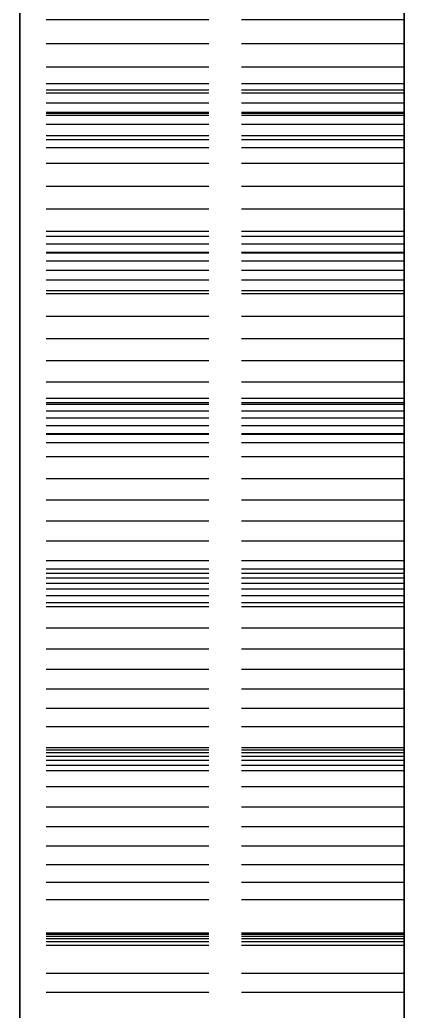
# Model space of a CAD drawing. Header units: millimetres. Extents: x -13 to 272, y -50 to 160.
# Drawn here: x 137.38 to 140.38, y 25.35 to 33.08 of the extents above; entities that cross this region are included whole.
import ezdxf

# ---------------------------------------------------------------- set-up
doc = ezdxf.new("R2010")
doc.units = ezdxf.units.MM
doc.linetypes.add('DASHED', pattern=[1.524, 1.27, -0.254])
doc.layers.add('HIDDEN', color=8, linetype='DASHED')
doc.layers.add('VISIBLE', color=7, linetype='CONTINUOUS')

msp = doc.modelspace()

# ---------------------------------------------------------------- linework, layer by layer
at = {"layer": 'HIDDEN'}
for points in [[(137.375, 41.02), (137.375, 40.23825), (137.375, 39.45651), (137.375, 38.67476), (137.375, 37.89302), (137.375, 37.11127), (137.375, 36.32952), (137.375, 35.54778), (137.375, 34.76603), (137.375, 33.98429), (137.375, 33.20254), (137.375, 32.42079), (137.375, 31.63905), (137.375, 30.8573), (137.375, 30.07556), (137.375, 29.29381), (137.375, 28.51206), (137.375, 27.73032), (137.375, 26.94857), (137.375, 26.16683), (137.375, 25.38508), (137.375, 24.60333)], [(140.375, 41.02), (140.375, 40.23825), (140.375, 39.45651), (140.375, 38.67476), (140.375, 37.89302), (140.375, 37.11127), (140.375, 36.32952), (140.375, 35.54778), (140.375, 34.76603), (140.375, 33.98429), (140.375, 33.20254), (140.375, 32.42079), (140.375, 31.63905), (140.375, 30.8573), (140.375, 30.07556), (140.375, 29.29381), (140.375, 28.51206), (140.375, 27.73032), (140.375, 26.94857), (140.375, 26.16683), (140.375, 25.38508), (140.375, 24.60333)], [(137.375, 40.395), (137.375, 39.6331), (137.375, 38.87119), (137.375, 38.10929), (137.375, 37.34738), (137.375, 36.58548), (137.375, 35.82357), (137.375, 35.06167), (137.375, 34.29976), (137.375, 33.53786), (137.375, 32.77595), (137.375, 32.01405), (137.375, 31.25214), (137.375, 30.49024), (137.375, 29.72833), (137.375, 28.96643), (137.375, 28.20452), (137.375, 27.44262), (137.375, 26.68071), (137.375, 25.91881), (137.375, 25.1569)], [(137.375, 38.395), (137.375, 37.69659), (137.375, 36.99817), (137.375, 36.29976), (137.375, 35.60135), (137.375, 34.90294), (137.375, 34.20452), (137.375, 33.50611), (137.375, 32.8077), (137.375, 32.10929), (137.375, 31.41087), (137.375, 30.71246), (137.375, 30.01405), (137.375, 29.31563), (137.375, 28.61722), (137.375, 27.91881), (137.375, 27.2204), (137.375, 26.52198), (137.375, 25.82357), (137.375, 25.12516)], [(137.375, 33.08126), (137.375, 33.27103)], [(137.375, 33.27103), (137.375, 33.08126)], [(140.375, 33.08126), (140.375, 33.27103)], [(140.375, 33.27103), (140.375, 33.08126)], [(137.375, 25.12516), (137.375, 25.47437), (137.375, 25.82357), (137.375, 26.17278), (137.375, 26.52198), (137.375, 26.87119), (137.375, 27.2204), (137.375, 27.5696), (137.375, 27.91881), (137.375, 28.26802), (137.375, 28.61722), (137.375, 28.96643), (137.375, 29.31563), (137.375, 29.66484), (137.375, 30.01405), (137.375, 30.36325), (137.375, 30.71246), (137.375, 31.06167), (137.375, 31.41087), (137.375, 31.76008), (137.375, 32.10929), (137.375, 32.45849), (137.375, 32.8077), (137.375, 33.1569)], [(137.375, 25.1569), (137.375, 25.53786), (137.375, 25.91881), (137.375, 26.29976), (137.375, 26.68071), (137.375, 27.06167), (137.375, 27.44262), (137.375, 27.82357), (137.375, 28.20452), (137.375, 28.58548), (137.375, 28.96643), (137.375, 29.34738), (137.375, 29.72833), (137.375, 30.10929), (137.375, 30.49024), (137.375, 30.87119), (137.375, 31.25214), (137.375, 31.6331), (137.375, 32.01405), (137.375, 32.395), (137.375, 32.77595), (137.375, 33.1569)], [(137.375, 32.89479), (137.375, 33.08126)], [(137.375, 33.08126), (137.375, 32.89479)], [(140.375, 33.08126), (137.375, 33.08126)], [(140.375, 33.08126), (137.375, 33.08126)], [(140.375, 32.89479), (140.375, 33.08126)], [(140.375, 33.08126), (140.375, 32.89479)], [(137.375, 32.71181), (137.375, 32.89479)], [(137.375, 32.89479), (137.375, 32.71181)], [(140.375, 32.89479), (137.375, 32.89479)], [(140.375, 32.89479), (137.375, 32.89479)], [(140.375, 32.71181), (140.375, 32.89479)], [(140.375, 32.89479), (140.375, 32.71181)], [(137.375, 32.53255), (137.375, 32.71181)], [(137.375, 32.71181), (137.375, 32.53255)], [(140.375, 32.71181), (137.375, 32.71181)], [(140.375, 32.71181), (137.375, 32.71181)], [(140.375, 32.53255), (140.375, 32.71181)], [(140.375, 32.71181), (140.375, 32.53255)], [(137.375, 32.33404), (137.375, 32.58301)], [(137.375, 32.58301), (137.375, 32.50925)], [(137.375, 32.50925), (137.375, 32.58301)], [(137.375, 32.58301), (137.375, 32.33404)], [(140.375, 32.58301), (137.375, 32.58301)], [(140.375, 32.58301), (137.375, 32.58301)], [(140.375, 32.33404), (140.375, 32.58301)], [(140.375, 32.58301), (140.375, 32.50925)], [(140.375, 32.50925), (140.375, 32.58301)], [(140.375, 32.58301), (140.375, 32.33404)], [(137.375, 32.35728), (137.375, 32.53255)], [(137.375, 32.53255), (137.375, 32.35728)], [(140.375, 32.53255), (137.375, 32.53255)], [(140.375, 32.53255), (137.375, 32.53255)], [(137.375, 32.50925), (137.375, 32.43179)], [(137.375, 32.43179), (137.375, 32.50925)], [(140.375, 32.50925), (137.375, 32.50925)], [(140.375, 32.50925), (137.375, 32.50925)], [(140.375, 32.35728), (140.375, 32.53255)], [(140.375, 32.53255), (140.375, 32.35728)], [(140.375, 32.50925), (140.375, 32.43179)], [(140.375, 32.43179), (140.375, 32.50925)], [(137.375, 32.43179), (137.375, 32.35053)], [(137.375, 32.35053), (137.375, 32.43179)], [(140.375, 32.43179), (137.375, 32.43179)], [(140.375, 32.43179), (137.375, 32.43179)], [(140.375, 32.43179), (140.375, 32.35053)], [(140.375, 32.35053), (140.375, 32.43179)], [(137.375, 32.08239), (137.375, 32.35728)], [(137.375, 32.35728), (137.375, 32.08239)], [(140.375, 32.35728), (137.375, 32.35728)], [(140.375, 32.35728), (137.375, 32.35728)], [(137.375, 32.35053), (137.375, 32.26533)], [(137.375, 32.26533), (137.375, 32.35053)], [(140.375, 32.35053), (137.375, 32.35053)], [(140.375, 32.35053), (137.375, 32.35053)], [(137.375, 32.14627), (137.375, 32.33404)], [(137.375, 32.33404), (137.375, 32.14627)], [(140.375, 32.33404), (137.375, 32.33404)], [(140.375, 32.33404), (137.375, 32.33404)], [(140.375, 32.08239), (140.375, 32.35728)], [(140.375, 32.35728), (140.375, 32.08239)], [(140.375, 32.35053), (140.375, 32.26533)], [(140.375, 32.26533), (140.375, 32.35053)], [(140.375, 32.14627), (140.375, 32.33404)], [(140.375, 32.33404), (140.375, 32.14627)], [(137.375, 32.26533), (137.375, 32.17602)], [(137.375, 32.17602), (137.375, 32.26533)], [(140.375, 32.26533), (137.375, 32.26533)], [(140.375, 32.26533), (137.375, 32.26533)], [(140.375, 32.26533), (140.375, 32.17602)], [(140.375, 32.17602), (140.375, 32.26533)], [(137.375, 32.17602), (137.375, 32.08239)], [(137.375, 32.08239), (137.375, 32.17602)], [(140.375, 32.17602), (137.375, 32.17602)], [(140.375, 32.17602), (137.375, 32.17602)], [(140.375, 32.17602), (140.375, 32.08239)], [(140.375, 32.08239), (140.375, 32.17602)], [(137.375, 31.96191), (137.375, 32.14627)], [(137.375, 32.14627), (137.375, 31.96191)], [(140.375, 32.14627), (137.375, 32.14627)], [(140.375, 32.14627), (137.375, 32.14627)], [(140.375, 31.96191), (140.375, 32.14627)], [(140.375, 32.14627), (140.375, 31.96191)], [(140.375, 32.08239), (137.375, 32.08239)], [(140.375, 32.08239), (137.375, 32.08239)], [(137.375, 31.78111), (137.375, 31.96191)], [(137.375, 31.96191), (137.375, 31.78111)], [(140.375, 31.96191), (137.375, 31.96191)], [(140.375, 31.96191), (137.375, 31.96191)], [(140.375, 31.78111), (140.375, 31.96191)], [(140.375, 31.96191), (140.375, 31.78111)], [(137.375, 31.60408), (137.375, 31.78111)], [(137.375, 31.78111), (137.375, 31.60408)], [(140.375, 31.78111), (137.375, 31.78111)], [(140.375, 31.78111), (137.375, 31.78111)], [(140.375, 31.60408), (140.375, 31.78111)], [(140.375, 31.78111), (140.375, 31.60408)], [(137.375, 31.43105), (137.375, 31.60408)], [(137.375, 31.60408), (137.375, 31.43105)], [(140.375, 31.60408), (137.375, 31.60408)], [(140.375, 31.60408), (137.375, 31.60408)], [(140.375, 31.43105), (140.375, 31.60408)], [(140.375, 31.60408), (140.375, 31.43105)], [(137.375, 31.26232), (137.375, 31.43105)], [(137.375, 31.43105), (137.375, 31.26232)], [(140.375, 31.43105), (137.375, 31.43105)], [(140.375, 31.43105), (137.375, 31.43105)], [(140.375, 31.26232), (140.375, 31.43105)], [(140.375, 31.43105), (140.375, 31.26232)], [(137.375, 31.12648), (137.375, 31.39162)], [(137.375, 31.39162), (137.375, 31.33132)], [(137.375, 31.33132), (137.375, 31.39162)], [(137.375, 31.39162), (137.375, 31.12648)], [(140.375, 31.39162), (137.375, 31.39162)], [(140.375, 31.39162), (137.375, 31.39162)], [(137.375, 31.33132), (137.375, 31.26711)], [(137.375, 31.26711), (137.375, 31.33132)], [(140.375, 31.33132), (137.375, 31.33132)], [(140.375, 31.33132), (137.375, 31.33132)], [(140.375, 31.12648), (140.375, 31.39162)], [(140.375, 31.39162), (140.375, 31.33132)], [(140.375, 31.33132), (140.375, 31.39162)], [(140.375, 31.39162), (140.375, 31.12648)], [(140.375, 31.33132), (140.375, 31.26711)], [(140.375, 31.26711), (140.375, 31.33132)], [(137.375, 31.26711), (137.375, 31.19886)], [(137.375, 31.19886), (137.375, 31.26711)], [(140.375, 31.26711), (137.375, 31.26711)], [(140.375, 31.26711), (137.375, 31.26711)], [(137.375, 30.96824), (137.375, 31.26232)], [(137.375, 31.26232), (137.375, 30.96824)], [(140.375, 31.26232), (137.375, 31.26232)], [(140.375, 31.26232), (137.375, 31.26232)], [(140.375, 31.26711), (140.375, 31.19886)], [(140.375, 31.19886), (140.375, 31.26711)], [(140.375, 30.96824), (140.375, 31.26232)], [(140.375, 31.26232), (140.375, 30.96824)], [(137.375, 31.19886), (137.375, 31.12643)], [(137.375, 31.12643), (137.375, 31.19886)], [(140.375, 31.19886), (137.375, 31.19886)], [(140.375, 31.19886), (137.375, 31.19886)], [(140.375, 31.19886), (140.375, 31.12643)], [(140.375, 31.12643), (140.375, 31.19886)], [(137.375, 30.94477), (137.375, 31.12648)], [(137.375, 31.12648), (137.375, 30.94477)], [(140.375, 31.12648), (137.375, 31.12648)], [(140.375, 31.12648), (137.375, 31.12648)], [(137.375, 31.12643), (137.375, 31.04964)], [(137.375, 31.04964), (137.375, 31.12643)], [(140.375, 31.12643), (137.375, 31.12643)], [(140.375, 31.12643), (137.375, 31.12643)], [(140.375, 30.94477), (140.375, 31.12648)], [(140.375, 31.12648), (140.375, 30.94477)], [(140.375, 31.12643), (140.375, 31.04964)], [(140.375, 31.04964), (140.375, 31.12643)], [(137.375, 31.04964), (137.375, 30.96824)], [(137.375, 30.96824), (137.375, 31.04964)], [(140.375, 31.04964), (137.375, 31.04964)], [(140.375, 31.04964), (137.375, 31.04964)], [(140.375, 31.04964), (140.375, 30.96824)], [(140.375, 30.96824), (140.375, 31.04964)], [(140.375, 30.96824), (137.375, 30.96824)], [(140.375, 30.96824), (137.375, 30.96824)], [(137.375, 30.76671), (137.375, 30.94477)], [(137.375, 30.94477), (137.375, 30.76671)], [(140.375, 30.94477), (137.375, 30.94477)], [(140.375, 30.94477), (137.375, 30.94477)], [(140.375, 30.76671), (140.375, 30.94477)], [(140.375, 30.94477), (140.375, 30.76671)], [(137.375, 30.59247), (137.375, 30.76671)], [(137.375, 30.76671), (137.375, 30.59247)], [(140.375, 30.76671), (137.375, 30.76671)], [(140.375, 30.76671), (137.375, 30.76671)], [(140.375, 30.59247), (140.375, 30.76671)], [(140.375, 30.76671), (140.375, 30.59247)], [(137.375, 30.42225), (137.375, 30.59247)], [(137.375, 30.59247), (137.375, 30.42225)], [(140.375, 30.59247), (137.375, 30.59247)], [(140.375, 30.59247), (137.375, 30.59247)], [(140.375, 30.42225), (140.375, 30.59247)], [(140.375, 30.59247), (140.375, 30.42225)], [(137.375, 30.25629), (137.375, 30.42225)], [(137.375, 30.42225), (137.375, 30.25629)], [(140.375, 30.42225), (137.375, 30.42225)], [(140.375, 30.42225), (137.375, 30.42225)], [(140.375, 30.25629), (140.375, 30.42225)], [(140.375, 30.42225), (140.375, 30.25629)], [(137.375, 30.09492), (137.375, 30.25629)], [(137.375, 30.25629), (137.375, 30.09492)], [(140.375, 30.25629), (137.375, 30.25629)], [(140.375, 30.25629), (137.375, 30.25629)], [(140.375, 30.09492), (140.375, 30.25629)], [(140.375, 30.25629), (140.375, 30.09492)], [(137.375, 29.84715), (137.375, 30.12716)], [(137.375, 30.12716), (137.375, 30.08063)], [(137.375, 30.08063), (137.375, 30.12716)], [(137.375, 30.12716), (137.375, 29.84715)], [(140.375, 30.12716), (137.375, 30.12716)], [(140.375, 30.12716), (137.375, 30.12716)], [(137.375, 29.78309), (137.375, 30.09492)], [(137.375, 30.09492), (137.375, 29.78309)], [(140.375, 30.09492), (137.375, 30.09492)], [(140.375, 30.09492), (137.375, 30.09492)], [(137.375, 30.08063), (137.375, 30.02997)], [(137.375, 30.02997), (137.375, 30.08063)], [(140.375, 30.08063), (137.375, 30.08063)], [(140.375, 30.08063), (137.375, 30.08063)], [(140.375, 29.84715), (140.375, 30.12716)], [(140.375, 30.12716), (140.375, 30.08063)], [(140.375, 30.08063), (140.375, 30.12716)], [(140.375, 30.12716), (140.375, 29.84715)], [(140.375, 29.78309), (140.375, 30.09492)], [(140.375, 30.09492), (140.375, 29.78309)], [(140.375, 30.08063), (140.375, 30.02997)], [(140.375, 30.02997), (140.375, 30.08063)], [(137.375, 30.02997), (137.375, 29.97507)], [(137.375, 29.97507), (137.375, 30.02997)], [(140.375, 30.02997), (137.375, 30.02997)], [(140.375, 30.02997), (137.375, 30.02997)], [(140.375, 30.02997), (140.375, 29.97507)], [(140.375, 29.97507), (140.375, 30.02997)], [(137.375, 29.97507), (137.375, 29.91576)], [(137.375, 29.91576), (137.375, 29.97507)], [(140.375, 29.97507), (137.375, 29.97507)], [(140.375, 29.97507), (137.375, 29.97507)], [(140.375, 29.97507), (140.375, 29.91576)], [(140.375, 29.91576), (140.375, 29.97507)], [(137.375, 29.91576), (137.375, 29.85186)], [(137.375, 29.85186), (137.375, 29.91576)], [(140.375, 29.91576), (137.375, 29.91576)], [(140.375, 29.91576), (137.375, 29.91576)], [(137.375, 29.85186), (137.375, 29.78309)], [(137.375, 29.78309), (137.375, 29.85186)], [(140.375, 29.85186), (137.375, 29.85186)], [(140.375, 29.85186), (137.375, 29.85186)], [(137.375, 29.67239), (137.375, 29.84715)], [(137.375, 29.84715), (137.375, 29.67239)], [(140.375, 29.84715), (137.375, 29.84715)], [(140.375, 29.84715), (137.375, 29.84715)], [(140.375, 29.91576), (140.375, 29.85186)], [(140.375, 29.85186), (140.375, 29.91576)], [(140.375, 29.85186), (140.375, 29.78309)], [(140.375, 29.78309), (140.375, 29.85186)], [(140.375, 29.67239), (140.375, 29.84715)], [(140.375, 29.84715), (140.375, 29.67239)], [(140.375, 29.78309), (137.375, 29.78309)], [(140.375, 29.78309), (137.375, 29.78309)], [(137.375, 29.5015), (137.375, 29.67239)], [(137.375, 29.67239), (137.375, 29.5015)], [(140.375, 29.67239), (137.375, 29.67239)], [(140.375, 29.67239), (137.375, 29.67239)], [(140.375, 29.5015), (140.375, 29.67239)], [(140.375, 29.67239), (140.375, 29.5015)], [(137.375, 29.33466), (137.375, 29.5015)], [(137.375, 29.5015), (137.375, 29.33466)], [(140.375, 29.5015), (137.375, 29.5015)], [(140.375, 29.5015), (137.375, 29.5015)], [(140.375, 29.33466), (140.375, 29.5015)], [(140.375, 29.5015), (140.375, 29.33466)], [(137.375, 29.17208), (137.375, 29.33466)], [(137.375, 29.33466), (137.375, 29.17208)], [(140.375, 29.33466), (137.375, 29.33466)], [(140.375, 29.33466), (137.375, 29.33466)], [(140.375, 29.17208), (140.375, 29.33466)], [(140.375, 29.33466), (140.375, 29.17208)], [(137.375, 29.01401), (137.375, 29.17208)], [(137.375, 29.17208), (137.375, 29.01401)], [(140.375, 29.17208), (137.375, 29.17208)], [(140.375, 29.17208), (137.375, 29.17208)], [(140.375, 29.01401), (140.375, 29.17208)], [(140.375, 29.17208), (140.375, 29.01401)], [(137.375, 28.86078), (137.375, 29.01401)], [(137.375, 29.01401), (137.375, 28.86078)], [(140.375, 29.01401), (137.375, 29.01401)], [(140.375, 29.01401), (137.375, 29.01401)], [(140.375, 28.86078), (140.375, 29.01401)], [(140.375, 29.01401), (140.375, 28.86078)], [(137.375, 28.53271), (137.375, 28.86078)], [(137.375, 28.86078), (137.375, 28.53271)], [(140.375, 28.86078), (137.375, 28.86078)], [(140.375, 28.86078), (137.375, 28.86078)], [(140.375, 28.53271), (140.375, 28.86078)], [(140.375, 28.86078), (140.375, 28.53271)], [(137.375, 28.50228), (137.375, 28.7958)], [(137.375, 28.7958), (137.375, 28.76325)], [(137.375, 28.76325), (137.375, 28.7958)], [(137.375, 28.7958), (137.375, 28.50228)], [(140.375, 28.7958), (137.375, 28.7958)], [(140.375, 28.7958), (137.375, 28.7958)], [(140.375, 28.50228), (140.375, 28.7958)], [(140.375, 28.7958), (140.375, 28.76325)], [(140.375, 28.76325), (140.375, 28.7958)], [(140.375, 28.7958), (140.375, 28.50228)], [(137.375, 28.76325), (137.375, 28.7264)], [(137.375, 28.7264), (137.375, 28.76325)], [(140.375, 28.76325), (137.375, 28.76325)], [(140.375, 28.76325), (137.375, 28.76325)], [(137.375, 28.7264), (137.375, 28.68511)], [(137.375, 28.68511), (137.375, 28.7264)], [(140.375, 28.7264), (137.375, 28.7264)], [(140.375, 28.7264), (137.375, 28.7264)], [(140.375, 28.76325), (140.375, 28.7264)], [(140.375, 28.7264), (140.375, 28.76325)], [(140.375, 28.7264), (140.375, 28.68511)], [(140.375, 28.68511), (140.375, 28.7264)], [(137.375, 28.68511), (137.375, 28.63922)], [(137.375, 28.63922), (137.375, 28.68511)], [(140.375, 28.68511), (137.375, 28.68511)], [(140.375, 28.68511), (137.375, 28.68511)], [(137.375, 28.63922), (137.375, 28.58852)], [(137.375, 28.58852), (137.375, 28.63922)], [(140.375, 28.63922), (137.375, 28.63922)], [(140.375, 28.63922), (137.375, 28.63922)], [(140.375, 28.68511), (140.375, 28.63922)], [(140.375, 28.63922), (140.375, 28.68511)], [(140.375, 28.63922), (140.375, 28.58852)], [(140.375, 28.58852), (140.375, 28.63922)], [(137.375, 28.58852), (137.375, 28.53271)], [(137.375, 28.53271), (137.375, 28.58852)], [(140.375, 28.58852), (137.375, 28.58852)], [(140.375, 28.58852), (137.375, 28.58852)], [(140.375, 28.53271), (137.375, 28.53271)], [(140.375, 28.53271), (137.375, 28.53271)], [(140.375, 28.58852), (140.375, 28.53271)], [(140.375, 28.53271), (140.375, 28.58852)], [(137.375, 28.33532), (137.375, 28.50228)], [(137.375, 28.50228), (137.375, 28.33532)], [(140.375, 28.50228), (137.375, 28.50228)], [(140.375, 28.50228), (137.375, 28.50228)], [(140.375, 28.33532), (140.375, 28.50228)], [(140.375, 28.50228), (140.375, 28.33532)], [(137.375, 28.17244), (137.375, 28.33532)], [(137.375, 28.33532), (137.375, 28.17244)], [(140.375, 28.33532), (137.375, 28.33532)], [(140.375, 28.33532), (137.375, 28.33532)], [(140.375, 28.17244), (140.375, 28.33532)], [(140.375, 28.33532), (140.375, 28.17244)], [(137.375, 28.01381), (137.375, 28.17244)], [(137.375, 28.17244), (137.375, 28.01381)], [(140.375, 28.17244), (137.375, 28.17244)], [(140.375, 28.17244), (137.375, 28.17244)], [(140.375, 28.01381), (140.375, 28.17244)], [(140.375, 28.17244), (140.375, 28.01381)], [(137.375, 27.85966), (137.375, 28.01381)], [(137.375, 28.01381), (137.375, 27.85966)], [(140.375, 28.01381), (137.375, 28.01381)], [(140.375, 28.01381), (137.375, 28.01381)], [(140.375, 27.85966), (140.375, 28.01381)], [(140.375, 28.01381), (140.375, 27.85966)], [(137.375, 27.71025), (137.375, 27.85966)], [(137.375, 27.85966), (137.375, 27.71025)], [(140.375, 27.85966), (137.375, 27.85966)], [(140.375, 27.85966), (137.375, 27.85966)], [(140.375, 27.71025), (140.375, 27.85966)], [(140.375, 27.85966), (140.375, 27.71025)], [(137.375, 27.56591), (137.375, 27.71025)], [(137.375, 27.71025), (137.375, 27.56591)], [(140.375, 27.71025), (137.375, 27.71025)], [(140.375, 27.71025), (137.375, 27.71025)], [(140.375, 27.56591), (140.375, 27.71025)], [(140.375, 27.71025), (140.375, 27.56591)], [(137.375, 27.2232), (137.375, 27.56591)], [(137.375, 27.56591), (137.375, 27.2232)], [(140.375, 27.56591), (137.375, 27.56591)], [(140.375, 27.56591), (137.375, 27.56591)], [(140.375, 27.2232), (140.375, 27.56591)], [(140.375, 27.56591), (140.375, 27.2232)], [(137.375, 27.09843), (137.375, 27.40403)], [(137.375, 27.40403), (137.375, 27.38562)], [(137.375, 27.38562), (137.375, 27.40403)], [(137.375, 27.40403), (137.375, 27.09843)], [(140.375, 27.40403), (137.375, 27.40403)], [(140.375, 27.40403), (137.375, 27.40403)], [(137.375, 27.38562), (137.375, 27.36276)], [(137.375, 27.36276), (137.375, 27.38562)], [(140.375, 27.38562), (137.375, 27.38562)], [(140.375, 27.38562), (137.375, 27.38562)], [(140.375, 27.09843), (140.375, 27.40403)], [(140.375, 27.40403), (140.375, 27.38562)], [(140.375, 27.38562), (140.375, 27.40403)], [(140.375, 27.40403), (140.375, 27.09843)], [(140.375, 27.38562), (140.375, 27.36276)], [(140.375, 27.36276), (140.375, 27.38562)], [(137.375, 27.36276), (137.375, 27.33528)], [(137.375, 27.33528), (137.375, 27.36276)], [(140.375, 27.36276), (137.375, 27.36276)], [(140.375, 27.36276), (137.375, 27.36276)], [(137.375, 27.33528), (137.375, 27.30303)], [(137.375, 27.30303), (137.375, 27.33528)], [(140.375, 27.33528), (137.375, 27.33528)], [(140.375, 27.33528), (137.375, 27.33528)], [(137.375, 27.30303), (137.375, 27.26577)], [(137.375, 27.26577), (137.375, 27.30303)], [(140.375, 27.30303), (137.375, 27.30303)], [(140.375, 27.30303), (137.375, 27.30303)], [(140.375, 27.36276), (140.375, 27.33528)], [(140.375, 27.33528), (140.375, 27.36276)], [(140.375, 27.33528), (140.375, 27.30303)], [(140.375, 27.30303), (140.375, 27.33528)], [(140.375, 27.30303), (140.375, 27.26577)], [(140.375, 27.26577), (140.375, 27.30303)], [(137.375, 27.26577), (137.375, 27.2232)], [(137.375, 27.2232), (137.375, 27.26577)], [(140.375, 27.26577), (137.375, 27.26577)], [(140.375, 27.26577), (137.375, 27.26577)], [(140.375, 27.2232), (137.375, 27.2232)], [(140.375, 27.2232), (137.375, 27.2232)], [(140.375, 27.26577), (140.375, 27.2232)], [(140.375, 27.2232), (140.375, 27.26577)], [(137.375, 26.94008), (137.375, 27.09843)], [(137.375, 27.09843), (137.375, 26.94008)], [(140.375, 27.09843), (137.375, 27.09843)], [(140.375, 27.09843), (137.375, 27.09843)], [(140.375, 26.94008), (140.375, 27.09843)], [(140.375, 27.09843), (140.375, 26.94008)], [(137.375, 26.786), (137.375, 26.94008)], [(137.375, 26.94008), (137.375, 26.786)], [(140.375, 26.94008), (137.375, 26.94008)], [(140.375, 26.94008), (137.375, 26.94008)], [(140.375, 26.786), (140.375, 26.94008)], [(140.375, 26.94008), (140.375, 26.786)], [(137.375, 26.63636), (137.375, 26.786)], [(137.375, 26.786), (137.375, 26.63636)], [(140.375, 26.786), (137.375, 26.786)], [(140.375, 26.786), (137.375, 26.786)], [(140.375, 26.63636), (140.375, 26.786)], [(140.375, 26.786), (140.375, 26.63636)], [(137.375, 26.49139), (137.375, 26.63636)], [(137.375, 26.63636), (137.375, 26.49139)], [(140.375, 26.63636), (137.375, 26.63636)], [(140.375, 26.63636), (137.375, 26.63636)], [(140.375, 26.49139), (140.375, 26.63636)], [(140.375, 26.63636), (140.375, 26.49139)], [(137.375, 26.35136), (137.375, 26.49139)], [(137.375, 26.49139), (137.375, 26.35136)], [(140.375, 26.49139), (137.375, 26.49139)], [(140.375, 26.49139), (137.375, 26.49139)], [(140.375, 26.35136), (140.375, 26.49139)], [(140.375, 26.49139), (140.375, 26.35136)], [(137.375, 26.21661), (137.375, 26.35136)], [(137.375, 26.35136), (137.375, 26.21661)], [(140.375, 26.35136), (137.375, 26.35136)], [(140.375, 26.35136), (137.375, 26.35136)], [(140.375, 26.21661), (140.375, 26.35136)], [(140.375, 26.35136), (140.375, 26.21661)], [(137.375, 25.86094), (137.375, 26.21661)], [(137.375, 26.21661), (137.375, 25.86094)], [(140.375, 26.21661), (137.375, 26.21661)], [(140.375, 26.21661), (137.375, 26.21661)], [(140.375, 25.86094), (140.375, 26.21661)], [(140.375, 26.21661), (140.375, 25.86094)], [(137.375, 25.64243), (137.375, 25.95862)], [(137.375, 25.95862), (137.375, 25.95445)], [(137.375, 25.95445), (137.375, 25.95862)], [(137.375, 25.95862), (137.375, 25.64243)], [(140.375, 25.95862), (137.375, 25.95862)], [(140.375, 25.95862), (137.375, 25.95862)], [(137.375, 25.95445), (137.375, 25.94568)], [(137.375, 25.94568), (137.375, 25.95445)], [(140.375, 25.95445), (137.375, 25.95445)], [(140.375, 25.95445), (137.375, 25.95445)], [(137.375, 25.94568), (137.375, 25.93216)], [(137.375, 25.93216), (137.375, 25.94568)], [(140.375, 25.94568), (137.375, 25.94568)], [(140.375, 25.94568), (137.375, 25.94568)], [(137.375, 25.93216), (137.375, 25.9137)], [(137.375, 25.9137), (137.375, 25.93216)], [(140.375, 25.93216), (137.375, 25.93216)], [(140.375, 25.93216), (137.375, 25.93216)], [(137.375, 25.9137), (137.375, 25.89006)], [(137.375, 25.89006), (137.375, 25.9137)], [(140.375, 25.9137), (137.375, 25.9137)], [(140.375, 25.9137), (137.375, 25.9137)], [(140.375, 25.64243), (140.375, 25.95862)], [(140.375, 25.95862), (140.375, 25.95445)], [(140.375, 25.95445), (140.375, 25.95862)], [(140.375, 25.95862), (140.375, 25.64243)], [(140.375, 25.95445), (140.375, 25.94568)], [(140.375, 25.94568), (140.375, 25.95445)], [(140.375, 25.94568), (140.375, 25.93216)], [(140.375, 25.93216), (140.375, 25.94568)], [(140.375, 25.93216), (140.375, 25.9137)], [(140.375, 25.9137), (140.375, 25.93216)], [(140.375, 25.9137), (140.375, 25.89006)], [(140.375, 25.89006), (140.375, 25.9137)], [(137.375, 25.89006), (137.375, 25.86094)], [(137.375, 25.86094), (137.375, 25.89006)], [(140.375, 25.89006), (137.375, 25.89006)], [(140.375, 25.89006), (137.375, 25.89006)], [(140.375, 25.86094), (137.375, 25.86094)], [(140.375, 25.86094), (137.375, 25.86094)], [(140.375, 25.89006), (140.375, 25.86094)], [(140.375, 25.86094), (140.375, 25.89006)], [(137.375, 25.49347), (137.375, 25.64243)], [(137.375, 25.64243), (137.375, 25.49347)], [(140.375, 25.64243), (137.375, 25.64243)], [(140.375, 25.64243), (137.375, 25.64243)], [(140.375, 25.49347), (140.375, 25.64243)], [(140.375, 25.64243), (140.375, 25.49347)], [(137.375, 25.34893), (137.375, 25.49347)], [(137.375, 25.49347), (137.375, 25.34893)], [(140.375, 25.49347), (137.375, 25.49347)], [(140.375, 25.49347), (137.375, 25.49347)], [(140.375, 25.34893), (140.375, 25.49347)], [(140.375, 25.49347), (140.375, 25.34893)]]:
    msp.add_lwpolyline(points, dxfattribs=at)
at = {"layer": 'VISIBLE'}
for points in [[(137.375, 24.99421), (137.375, 25.38508), (137.375, 25.77595), (137.375, 26.16683), (137.375, 26.5577), (137.375, 26.94857), (137.375, 27.33944), (137.375, 27.73032), (137.375, 28.12119), (137.375, 28.51206), (137.375, 28.90294), (137.375, 29.29381), (137.375, 29.68468), (137.375, 30.07556), (137.375, 30.46643), (137.375, 30.8573), (137.375, 31.24817), (137.375, 31.63905), (137.375, 32.02992), (137.375, 32.42079), (137.375, 32.81167), (137.375, 33.20254)], [(140.375, 24.99421), (140.375, 25.38508), (140.375, 25.77595), (140.375, 26.16683), (140.375, 26.5577), (140.375, 26.94857), (140.375, 27.33944), (140.375, 27.73032), (140.375, 28.12119), (140.375, 28.51206), (140.375, 28.90294), (140.375, 29.29381), (140.375, 29.68468), (140.375, 30.07556), (140.375, 30.46643), (140.375, 30.8573), (140.375, 31.24817), (140.375, 31.63905), (140.375, 32.02992), (140.375, 32.42079), (140.375, 32.81167), (140.375, 33.20254)]]:
    msp.add_lwpolyline(points, dxfattribs=at)

doc.saveas('drawing.dxf')
